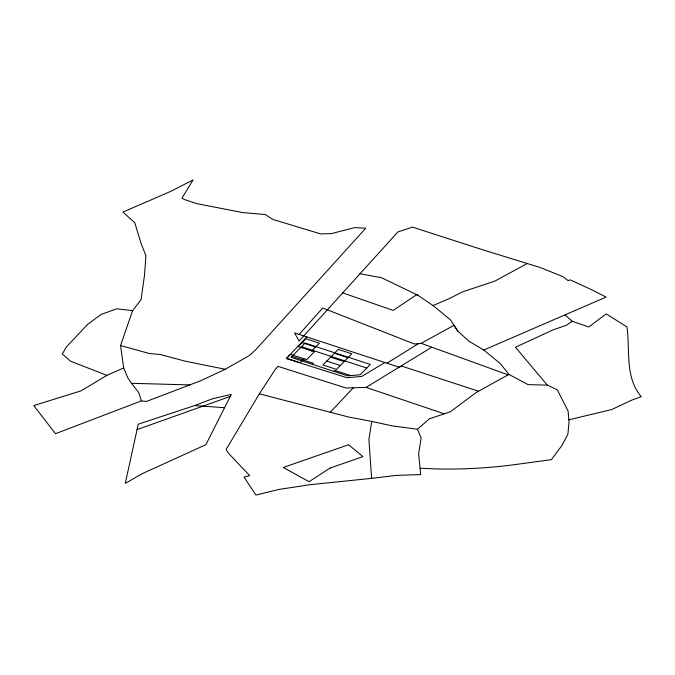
<?xml version="1.0" encoding="UTF-8"?>
<svg xmlns="http://www.w3.org/2000/svg" width="675" height="675" viewBox="0 0 675 675"><rect width="100%" height="100%" fill="white"/><g stroke="black" fill="none" stroke-linecap="round" stroke-linejoin="round"><path stroke-width="1.01" d="M259.369 393.837L348.73 417.04L371.765 421.419L368.904 439.535L371.621 478.364L310.281 484.675L279.113 489.392L255.901 495.087L244.046 477.039L249.699 475.647L228.234 452.993L226.133 449.44L259.369 393.837L275.366 369.259L278.032 366.382L346.056 388.024L366.078 387.391L444.277 413.817M120.563 345.549L132.587 310.669L141.067 299.666L144.501 275.341L145.918 255.648L141.151 243.675L134.755 222.716L122.918 212.093L170.918 191.295L193.126 179.913L181.963 198.053L184.241 199.454L196.408 203.555L242.342 212.532L265.241 214.54L272.793 219.409L320.583 233.896L331.526 233.575L354.662 227.61L365.757 228.201L255.909 349.54L249.337 355.573L225.231 369.259L200.585 380.801L146.391 401.448L141.353 400.899L55.485 433.704L33.75 405.574L80.89 390.909L106.895 375.368L123.668 367.909L120.563 345.549L149.487 353.557L159.907 354.426L185.363 361.209L225.231 369.259M230.268 396.436L205.833 444.732L142.518 473.521L125.272 483.393L138.24 424.195L194.662 405.557L212.389 398.815L231.323 394.36L230.268 396.436L137.059 429.578M299.143 334.42L322.692 308.002L414.408 343.997L421.183 343.313L454.022 325.316L457.751 331.071L469.024 341.28L483.798 350.038L500.386 363.665L508.891 374.389L528.069 384.615L547.298 385.13L557.28 389.812L568.105 411.033L569.042 421.824L567.92 434.093L562.039 445.331L551.416 459.641L513.051 464.864A297.793 171.931 0 0 1 436.261 468.923L420.078 468.231L418.643 453.693L421.141 438.007L417.445 429.233L391.702 425.773L371.765 421.419M306.804 336.926L286.327 358.602L347.06 377.73L361.733 376.431L384.893 362.509M330.244 412.206L353.329 387.796M304.02 358.788L300.181 362.694L286.647 358.265L290.486 354.358L306.678 359.657L314.356 351.844L298.164 346.545L305.843 338.723L319.385 343.162L311.698 350.975M312.306 364.289L313.276 363.302L292.039 356.349M333.965 371.385L334.935 370.398L350.764 375.587M417.445 429.233L429.401 418.829L450.478 411.725L476.069 392.597L508.891 374.389L508.072 374.844L421.183 343.313M568.865 419.825L611.702 409.548L631.479 400.25L641.25 396.647C624.772 377.367 630.146 350.325 626.999 326.936L606.226 313.909L588.743 326.978L572.223 321.275L566.35 325.308L553.407 329.729L515.472 347.237L547.298 385.13M431.806 347.169L366.078 387.391M483.798 350.038L606.04 297.11L591.865 289.811L570.156 279.855L568.173 280.707L562.933 276.649L540.253 267.528L481.84 249.522L412.459 227.104L397.862 231.972L299.109 341.044L294.562 332.918L386.986 363.201L418.508 343.583M527.057 263.621L495.02 281.045L462.485 291.87L450.124 298.181L433.097 305.564L417.842 295.245L381.603 277.729L360.02 273.755M371.621 478.364L395.854 475.436L420.702 474.55L420.078 468.231M123.668 367.909L127.87 378.008L131.532 383.307L189.793 384.91M194.662 405.557L224.564 407.7M132.587 310.669L116.724 308.796L101.031 314.491L87.75 324.27L66.133 347.212L62.345 354.038L70.512 361.176L106.895 375.368M478.541 391.23L401.574 366.061L399.457 367.327L386.986 363.201M302.003 342.63L315.537 347.068M334.437 353.261L347.971 357.691M301.539 346.688L366.787 368.061M330.598 357.168L344.132 361.598M326.759 361.074L340.293 365.512M342.689 292.899L393.188 310.39L416.694 294.688L417.842 295.245M572.223 321.275L564.992 314.803M433.097 305.564L450.487 319.857L457.751 331.071M131.532 383.307L138.805 392.715L141.353 400.899M305.083 343.069L291.068 357.337L347.625 375.865L360.222 374.743L370.339 364.449L305.083 343.069M338.276 349.355L322.92 364.981L336.454 369.419L351.818 353.784L338.276 349.355M329.991 468.079L309.074 481.705L283.264 467.463L348.57 444.766L362.99 456.629L329.991 468.079"/></g></svg>
